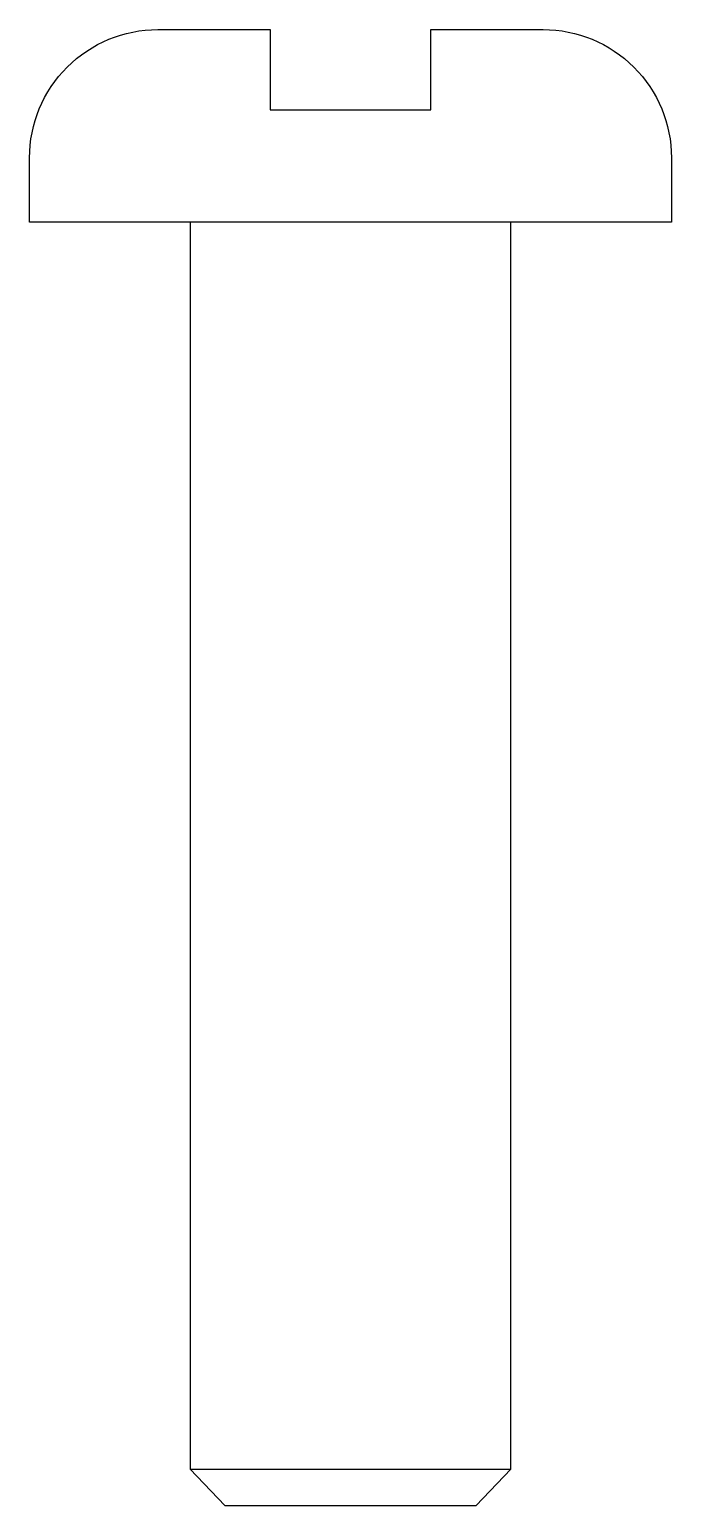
# Model space of a CAD drawing. Header units: millimetres. Extents: x -2.04 to 1.96, y -8.72 to 0.48.
import ezdxf

# ---------------------------------------------------------------- set-up
doc = ezdxf.new("R2010")
doc.units = ezdxf.units.MM
doc.layers.add('основные', color=7, linetype='Continuous')

msp = doc.modelspace()

# ---------------------------------------------------------------- linework, layer by layer
at = {"layer": 'основные'}
for p, q in [((-0.5405, 0.4805), (-0.5405, -0.0195)), ((0.4595, -0.0195), (0.4595, 0.4805)), ((-0.5405, -0.0195), (0.4595, -0.0195)), ((-0.0405, -0.7195), (-1.0405, -0.7195)), ((-1.0405, -0.7195), (-1.0405, -8.4927)), ((0.9595, -8.4927), (0.9595, -0.7195)), ((-1.0405, -8.4927), (0.9595, -8.4927)), ((-1.0405, -8.4927), (-0.824, -8.7195)), ((0.743, -8.7195), (0.9595, -8.4927)), ((-0.824, -8.7195), (0.743, -8.7195))]:
    msp.add_line(p, q, dxfattribs=at)
msp.add_lwpolyline([(0.4595, 0.4805), (1.1595, 0.4805, -0.414214), (1.9595, -0.3195), (1.9595, -0.7195), (-2.0405, -0.7195), (-2.0405, -0.3195, -0.414214), (-1.2405, 0.4805), (-0.5405, 0.4805)], format="xyb", dxfattribs=at)

doc.saveas('drawing.dxf')
